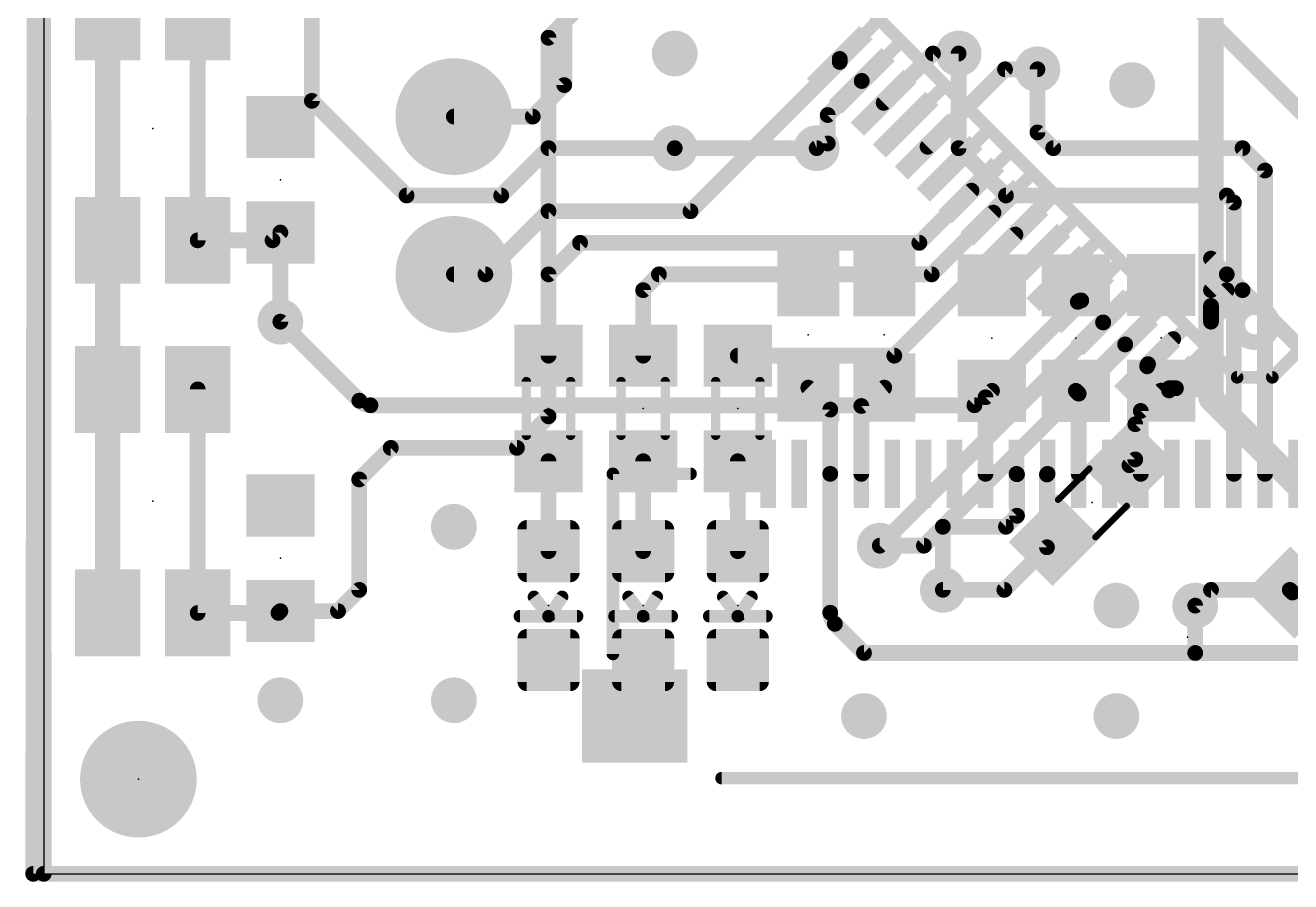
# Model space of a CAD drawing. Extents: x -0.01 to 1.46, y -0.01 to 1.61.
# Drawn here: x -0.012 to 0.791, y -0.005 to 0.538 of the extents above; entities that cross this region are included whole.
import ezdxf

# ---------------------------------------------------------------- set-up
doc = ezdxf.new("R2010")
doc.units = 0
for name, color, linetype in [('1', 22, 'CONTINUOUS'), ('16', 175, 'CONTINUOUS'), ('17', 82, 'CONTINUOUS'), ('18', 82, 'CONTINUOUS'), ('20', 7, 'CONTINUOUS'), ('21', 7, 'CONTINUOUS'), ('22', 2, 'CONTINUOUS'), ('23', 7, 'CONTINUOUS'), ('24', 7, 'CONTINUOUS'), ('51', 53, 'CONTINUOUS')]:
    doc.layers.add(name, color=color, linetype=linetype)

# ---------------------------------------------------------------- blocks, each defined once
blk = doc.blocks.new('RECT')
blk.add_solid([(-0.5, -0.5), (0.5, -0.5), (-0.5, 0.5), (0.5, 0.5)])
blk = doc.blocks.new('RECT160000X160000R30')
at = {"const_width": 0.005906}
blk.add_lwpolyline([(0.016732, -0.01378), (0.016732, 0.01378, 0.414214), (0.01378, 0.016732), (-0.01378, 0.016732, 0.414214), (-0.016732, 0.01378), (-0.016732, -0.01378, 0.414214), (-0.01378, -0.016732), (0.01378, -0.016732, 0.414214)], format="xyb", close=True, dxfattribs=at)
blk.add_solid([(-0.01478, -0.01478), (0.01478, -0.01478), (-0.01478, 0.01478), (0.01478, 0.01478)])
blk = doc.blocks.new('ROUNDP')
at = {"const_width": 0.5}
blk.add_lwpolyline([(0, -0.25, 1), (0, 0.25, 1), (0, -0.25)], format="xyb", dxfattribs=at)
blk = doc.blocks.new('ROUNDV')
at = {"const_width": 0.5}
blk.add_lwpolyline([(0, -0.25, 1), (0, 0.25, 1), (0, -0.25)], format="xyb", dxfattribs=at)

msp = doc.modelspace()

# ---------------------------------------------------------------- linework, layer by layer
at = {"layer": '1'}
for points, const_width in [([(-0.001, 1.600173), (0, 0)], 0.01), ([(0.17, 0.8), (0.17, 0.49)], 0.01), ([(0.33, 0.68), (0.33, 0.5)], 0.01), ([(0.74, 0.39), (0.74, 0.55)], 0.016), ([(0.504639, 0.51658), (0.504639, 0.514639)], 0.01), ([(0.563737, 0.52), (0.532478, 0.488742)], 0.01), ([(0.58, 0.52), (0.563737, 0.52)], 0.01), ([(0.504639, 0.514639), (0.41, 0.42)], 0.01), ([(0.609414, 0.51), (0.560317, 0.460903)], 0.01), ([(0.63, 0.51), (0.609414, 0.51)], 0.01), ([(0.518559, 0.502559), (0.497, 0.481)], 0.01), ([(0.518559, 0.502661), (0.518559, 0.502559)], 0.01), ([(0.33, 0.5), (0.31, 0.48)], 0.01), ([(0.17, 0.49), (0.23, 0.43)], 0.01), ([(0.31, 0.48), (0.26, 0.48)], 0.01), ([(0.497, 0.481), (0.497, 0.463)], 0.01), ([(0.497, 0.463), (0.49, 0.46)], 0.01), ([(0.32, 0.46), (0.29, 0.43)], 0.01), ([(0.4, 0.46), (0.32, 0.46)], 0.01), ([(0.29, 0.43), (0.23, 0.43)], 0.01), ([(0.555092, 0.4), (0.588156, 0.433064)], 0.01), ([(0.32, 0.42), (0.28, 0.38)], 0.01), ([(0.41, 0.42), (0.32, 0.42)], 0.01), ([(0.562931, 0.38), (0.602075, 0.419144)], 0.01), ([(0.539234, 0.328465), (0.615995, 0.405225)], 0.01), ([(0.32, 0.38), (0.34, 0.4)], 0.01), ([(0.34, 0.4), (0.555092, 0.4)], 0.01), ([(0.74, 0.37), (0.74, 0.39)], 0.016), ([(0.75, 0.38), (0.74, 0.39)], 0.01), ([(0.28, 0.38), (0.26, 0.38)], 0.01), ([(0.32, 0.328465), (0.32, 0.38)], 0.01), ([(0.38, 0.37), (0.39, 0.38)], 0.01), ([(0.39, 0.38), (0.562931, 0.38)], 0.01), ([(0.74, 0.35), (0.74, 0.37)], 0.016), ([(0.74, 0.37), (0.75, 0.38)], 0.01), ([(0.76, 0.37), (0.75, 0.38)], 0.01), ([(0.38, 0.328465), (0.38, 0.37)], 0.01), ([(0.76, 0.37), (0.74, 0.35)], 0.01), ([(0.74, 0.36), (0.75, 0.37)], 0.01), ([(0.822002, 0.307998), (0.76, 0.37)], 0.01), ([(0.655557, 0.362557), (0.59, 0.297)], 0.01), ([(0.74, 0.35), (0.74, 0.36)], 0.01), ([(0.200071, 0.299929), (0.15, 0.35)], 0.01), ([(0.671547, 0.349547), (0.53, 0.208)], 0.01), ([(0.671672, 0.349547), (0.671547, 0.349547)], 0.01), ([(0.74, 0.33), (0.74, 0.35)], 0.016), ([(0.685592, 0.335592), (0.57, 0.22)], 0.01), ([(0.685592, 0.335628), (0.685592, 0.335592)], 0.01), ([(0.700079, 0.323079), (0.716, 0.339)], 0.01), ([(0.72, 0.31), (0.74, 0.33)], 0.016), ([(0.74, 0.33), (0.74, 0.31)], 0.016), ([(0.44, 0.328465), (0.539234, 0.328465)], 0.01), ([(0.717789, 0.307789), (0.72, 0.31)], 0.016), ([(0.72, 0.31), (0.74, 0.31)], 0.016), ([(0.74, 0.31), (0.74, 0.301447)], 0.016), ([(0.713431, 0.306431), (0.692, 0.285)], 0.01), ([(0.717789, 0.307789), (0.713431, 0.307789)], 0.01), ([(0.713431, 0.307789), (0.713431, 0.306431)], 0.01), ([(0.74, 0.301447), (0.82681, 0.214637)], 0.016), ([(0.59, 0.297), (0.207142, 0.297)], 0.01), ([(0.692, 0.285), (0.692, 0.262711)], 0.01), ([(0.32, 0.261535), (0.32, 0.204528)], 0.01), ([(0.38, 0.261535), (0.38, 0.204528)], 0.01), ([(0.44, 0.261535), (0.44, 0.204528)], 0.01), ([(0.692, 0.262711), (0.688307, 0.259018)], 0.01), ([(0.57, 0.22), (0.57, 0.18)], 0.01), ([(0.82681, 0.213468), (0.791638, 0.178296)], 0.016), ([(0.74, 0.18), (0.73, 0.17)], 0.01), ([(0.789934, 0.18), (0.74, 0.18)], 0.01), ([(0.789934, 0.18), (0.791638, 0.178296)], 0.01), ([(0, 0), (1.456693, 0)], 0.01)]:
    msp.add_lwpolyline(points, dxfattribs=dict(at, const_width=const_width))
for points, const_width in [([(0.507139, 0.51658, 1), (0.502139, 0.51658)], 0.005), ([(0.563737, 0.5225, 1), (0.563737, 0.5175)], 0.005), ([(0.565504, 0.518232, 1), (0.561969, 0.521768)], 0.005), ([(0.58, 0.5175, 1), (0.58, 0.5225)], 0.005), ([(0.502139, 0.514639, 1), (0.507139, 0.514639)], 0.005), ([(0.506407, 0.512872, 1), (0.502872, 0.516407)], 0.005), ([(0.609414, 0.5125, 1), (0.609414, 0.5075)], 0.005), ([(0.611182, 0.508232, 1), (0.607647, 0.511768)], 0.005), ([(0.63, 0.5075, 1), (0.63, 0.5125)], 0.005), ([(0.521059, 0.502661, 1), (0.516059, 0.502661)], 0.005), ([(0.520327, 0.500791, 1), (0.516791, 0.504327)], 0.005), ([(0.3275, 0.5, 1), (0.3325, 0.5)], 0.005), ([(0.331768, 0.498232, 1), (0.328232, 0.501768)], 0.005), ([(0.516059, 0.502559, 1), (0.521059, 0.502559)], 0.005), ([(0.171768, 0.491768, 1), (0.168232, 0.488232)], 0.005), ([(0.1675, 0.49, 1), (0.1725, 0.49)], 0.005), ([(0.53071, 0.490509, 1), (0.534246, 0.486974)], 0.005), ([(0.26, 0.4825, 1), (0.26, 0.4775)], 0.005), ([(0.308232, 0.481768, 1), (0.311768, 0.478232)], 0.005), ([(0.31, 0.4775, 1), (0.31, 0.4825)], 0.005), ([(0.4995, 0.481, 1), (0.4945, 0.481)], 0.005), ([(0.495232, 0.482768, 1), (0.498768, 0.479232)], 0.005), ([(0.4945, 0.463, 1), (0.4995, 0.463)], 0.005), ([(0.497985, 0.460702, 1), (0.496015, 0.465298)], 0.005), ([(0.32, 0.4625, 1), (0.32, 0.4575)], 0.005), ([(0.321768, 0.458232, 1), (0.318232, 0.461768)], 0.005), ([(0.4, 0.4575, 1), (0.4, 0.4625)], 0.005), ([(0.489015, 0.462298, 1), (0.490985, 0.457702)], 0.005), ([(0.558549, 0.46267, 1), (0.562085, 0.459135)], 0.005), ([(0.23, 0.4325, 1), (0.23, 0.4275)], 0.005), ([(0.228232, 0.428232, 1), (0.231768, 0.431768)], 0.005), ([(0.288232, 0.431768, 1), (0.291768, 0.428232)], 0.005), ([(0.29, 0.4275, 1), (0.29, 0.4325)], 0.005), ([(0.589924, 0.431296, 1), (0.586388, 0.434831)], 0.005), ([(0.32, 0.4225, 1), (0.32, 0.4175)], 0.005), ([(0.321768, 0.418232, 1), (0.318232, 0.421768)], 0.005), ([(0.408232, 0.421768, 1), (0.411768, 0.418232)], 0.005), ([(0.41, 0.4175, 1), (0.41, 0.4225)], 0.005), ([(0.603843, 0.417377, 1), (0.600308, 0.420912)], 0.005), ([(0.617762, 0.403457, 1), (0.614227, 0.406993)], 0.005), ([(0.34, 0.4025, 1), (0.34, 0.3975)], 0.005), ([(0.341768, 0.398232, 1), (0.338232, 0.401768)], 0.005), ([(0.553324, 0.401768, 1), (0.55686, 0.398232)], 0.005), ([(0.555092, 0.3975, 1), (0.555092, 0.4025)], 0.005), ([(0.744, 0.39, 1), (0.736, 0.39)], 0.008), ([(0.736, 0.39, 1), (0.744, 0.39)], 0.008), ([(0.741768, 0.391768, 1), (0.738232, 0.388232)], 0.005), ([(0.26, 0.3825, 1), (0.26, 0.3775)], 0.005), ([(0.278232, 0.381768, 1), (0.281768, 0.378232)], 0.005), ([(0.28, 0.3775, 1), (0.28, 0.3825)], 0.005), ([(0.3225, 0.38, 1), (0.3175, 0.38)], 0.005), ([(0.318232, 0.381768, 1), (0.321768, 0.378232)], 0.005), ([(0.39, 0.3825, 1), (0.39, 0.3775)], 0.005), ([(0.391768, 0.378232, 1), (0.388232, 0.381768)], 0.005), ([(0.561163, 0.381768, 1), (0.564699, 0.378232)], 0.005), ([(0.562931, 0.3775, 1), (0.562931, 0.3825)], 0.005), ([(0.744, 0.37, 1), (0.736, 0.37)], 0.008), ([(0.751768, 0.381768, 1), (0.748232, 0.378232)], 0.005), ([(0.751768, 0.378232, 1), (0.748232, 0.381768)], 0.005), ([(0.748232, 0.378232, 1), (0.751768, 0.381768)], 0.005), ([(0.3825, 0.37, 1), (0.3775, 0.37)], 0.005), ([(0.378232, 0.371768, 1), (0.381768, 0.368232)], 0.005), ([(0.736, 0.37, 1), (0.744, 0.37)], 0.008), ([(0.738232, 0.371768, 1), (0.741768, 0.368232)], 0.005), ([(0.751768, 0.368232, 1), (0.748232, 0.371768)], 0.005), ([(0.761768, 0.371768, 1), (0.758232, 0.368232)], 0.005), ([(0.761768, 0.368232, 1), (0.758232, 0.371768)], 0.005), ([(0.758232, 0.368232, 1), (0.761768, 0.371768)], 0.005), ([(0.657753, 0.363467, 0.19892), (0.655557, 0.362557)], 0.01), ([(0.653789, 0.364325, 1), (0.657325, 0.360789)], 0.005), ([(0.657325, 0.360789, 1), (0.653789, 0.364325)], 0.005), ([(0.657753, 0.360967, 1), (0.657753, 0.365967)], 0.005), ([(0.7425, 0.36, 1), (0.7375, 0.36)], 0.005), ([(0.738232, 0.361768, 1), (0.741768, 0.358232)], 0.005), ([(0.151768, 0.351768, 1), (0.148232, 0.348232)], 0.005), ([(0.671547, 0.352047, 1), (0.671547, 0.347047)], 0.005), ([(0.673315, 0.347779, 1), (0.669779, 0.351315)], 0.005), ([(0.671672, 0.347047, 1), (0.671672, 0.352047)], 0.005), ([(0.744, 0.35, 1), (0.736, 0.35)], 0.008), ([(0.736, 0.35, 1), (0.744, 0.35)], 0.008), ([(0.738232, 0.351768, 1), (0.741768, 0.348232)], 0.005), ([(0.7375, 0.35, 1), (0.7425, 0.35)], 0.005), ([(0.688092, 0.335628, 1), (0.683092, 0.335628)], 0.005), ([(0.683092, 0.335592, 1), (0.688092, 0.335592)], 0.005), ([(0.68736, 0.333824, 1), (0.683824, 0.33736)], 0.005), ([(0.717768, 0.337232, 1), (0.714232, 0.340768)], 0.005), ([(0.744, 0.33, 1), (0.736, 0.33)], 0.008), ([(0.742828, 0.327172, 1), (0.737172, 0.332828)], 0.008), ([(0.3175, 0.328465, 1), (0.3225, 0.328465)], 0.005), ([(0.3775, 0.328465, 1), (0.3825, 0.328465)], 0.005), ([(0.44, 0.330965, 1), (0.44, 0.325965)], 0.005), ([(0.537467, 0.330232, 1), (0.541002, 0.326697)], 0.005), ([(0.539234, 0.325965, 1), (0.539234, 0.330965)], 0.005), ([(0.736, 0.33, 1), (0.744, 0.33)], 0.008), ([(0.700079, 0.323079, 0.198924), (0.699511, 0.321708)], 0.01), ([(0.697011, 0.321708, 1), (0.702011, 0.321708)], 0.005), ([(0.698311, 0.324847, 1), (0.701847, 0.321311)], 0.005), ([(0.701847, 0.321311, 1), (0.698311, 0.324847)], 0.005), ([(0.714961, 0.310617, 1), (0.720617, 0.304961)], 0.008), ([(0.72, 0.314, 1), (0.72, 0.306)], 0.008), ([(0.717172, 0.312828, 1), (0.722828, 0.307172)], 0.008), ([(0.722828, 0.307172, 1), (0.717172, 0.312828)], 0.008), ([(0.744, 0.31, 1), (0.736, 0.31)], 0.008), ([(0.736, 0.31, 1), (0.744, 0.31)], 0.008), ([(0.74, 0.306, 1), (0.74, 0.314)], 0.008), ([(0.200071, 0.299929, 0.19891), (0.207142, 0.297)], 0.01), ([(0.201839, 0.301697, 1), (0.198303, 0.298161)], 0.005), ([(0.713431, 0.310289, 1), (0.713431, 0.305289)], 0.005), ([(0.715931, 0.307789, 1), (0.710931, 0.307789)], 0.005), ([(0.710931, 0.306431, 1), (0.715931, 0.306431)], 0.005), ([(0.715199, 0.304663, 1), (0.711663, 0.308199)], 0.005), ([(0.717789, 0.305289, 1), (0.717789, 0.310289)], 0.005), ([(0.736, 0.301447, 1), (0.744, 0.301447)], 0.008), ([(0.742828, 0.304275, 1), (0.737172, 0.298619)], 0.008), ([(0.198303, 0.298161, 1), (0.201839, 0.301697)], 0.005), ([(0.207142, 0.2995, 1), (0.207142, 0.2945)], 0.005), ([(0.207142, 0.2945, 1), (0.207142, 0.2995)], 0.005), ([(0.588232, 0.298768, 1), (0.591768, 0.295232)], 0.005), ([(0.59, 0.2945, 1), (0.59, 0.2995)], 0.005), ([(0.6945, 0.285, 1), (0.6895, 0.285)], 0.005), ([(0.690232, 0.286768, 1), (0.693768, 0.283232)], 0.005), ([(0.3225, 0.261535, 1), (0.3175, 0.261535)], 0.005), ([(0.3825, 0.261535, 1), (0.3775, 0.261535)], 0.005), ([(0.4425, 0.261535, 1), (0.4375, 0.261535)], 0.005), ([(0.6895, 0.262711, 1), (0.6945, 0.262711)], 0.005), ([(0.693768, 0.260943, 1), (0.690232, 0.264479)], 0.005), ([(0.68654, 0.260786, 1), (0.690075, 0.25725)], 0.005), ([(0.5725, 0.22, 1), (0.5675, 0.22)], 0.005), ([(0.568232, 0.221768, 1), (0.571768, 0.218232)], 0.005), ([(0.528232, 0.209768, 1), (0.531768, 0.206232)], 0.005), ([(0.3175, 0.204528, 1), (0.3225, 0.204528)], 0.005), ([(0.3775, 0.204528, 1), (0.3825, 0.204528)], 0.005), ([(0.4375, 0.204528, 1), (0.4425, 0.204528)], 0.005), ([(0.74, 0.1825, 1), (0.74, 0.1775)], 0.005), ([(0.741768, 0.178232, 1), (0.738232, 0.181768)], 0.005), ([(0.78881, 0.181124, 1), (0.794466, 0.175467)], 0.008), ([(0.791702, 0.181768, 1), (0.788166, 0.178232)], 0.005), ([(0.789934, 0.1775, 1), (0.789934, 0.1825)], 0.005), ([(0.5675, 0.18, 1), (0.5725, 0.18)], 0.005), ([(0.78987, 0.176528, 1), (0.793406, 0.180064)], 0.005), ([(0.728232, 0.171768, 1), (0.731768, 0.168232)], 0.005), ([(0, 0.0025, 1), (0, -0.0025)], 0.005), ([(-0.0025, -0.000002, 1), (0.0025, 0.000002)], 0.005)]:
    msp.add_lwpolyline(points, format="xyb", dxfattribs=dict(at, const_width=const_width))
at = {"layer": '16'}
for points, const_width in [([(-0.006693, 0), (-0.004173, 1.603307)], 0.01), ([(0.32, 0.53), (0.34, 0.55)], 0.01), ([(0.73, 0.55), (0.82, 0.46)], 0.01), ([(0.040512, 0.543307), (0.040512, 0.401575)], 0.016), ([(0.097598, 0.543307), (0.097598, 0.401575)], 0.01), ([(0.32, 0.29), (0.32, 0.53)], 0.01), ([(0.58, 0.46), (0.58, 0.52)], 0.01), ([(0.63, 0.47), (0.63, 0.51)], 0.01), ([(0.64, 0.46), (0.63, 0.47)], 0.01), ([(0.49, 0.46), (0.4, 0.46)], 0.01), ([(0.61, 0.43), (0.58, 0.46)], 0.01), ([(0.76, 0.46), (0.64, 0.46)], 0.01), ([(0.774213, 0.445787), (0.76, 0.46)], 0.01), ([(0.774213, 0.253543), (0.774213, 0.445787)], 0.01), ([(0.75, 0.43), (0.61, 0.43)], 0.01), ([(0.754528, 0.425472), (0.75, 0.43)], 0.01), ([(0.754528, 0.253543), (0.754528, 0.425472)], 0.01), ([(0.040512, 0.401575), (0.040512, 0.307087)], 0.016), ([(0.145039, 0.401575), (0.15, 0.406535)], 0.01), ([(0.15, 0.35), (0.15, 0.406535)], 0.01), ([(0.097598, 0.401575), (0.145039, 0.401575)], 0.01), ([(0.040512, 0.307087), (0.040512, 0.165354)], 0.016), ([(0.498622, 0.294276), (0.484709, 0.308189)], 0.01), ([(0.518307, 0.296575), (0.532858, 0.308189)], 0.01), ([(0.097598, 0.307087), (0.097598, 0.165354)], 0.01), ([(0.597047, 0.302087), (0.60115, 0.306189)], 0.01), ([(0.597047, 0.253543), (0.597047, 0.302087)], 0.01), ([(0.656102, 0.304394), (0.654331, 0.306165)], 0.01), ([(0.656102, 0.253543), (0.656102, 0.304394)], 0.01), ([(0.695472, 0.293425), (0.708346, 0.306299)], 0.01), ([(0.498622, 0.253543), (0.498622, 0.294276)], 0.01), ([(0.518307, 0.253543), (0.518307, 0.296575)], 0.01), ([(0.695472, 0.253543), (0.695472, 0.293425)], 0.01), ([(0.3, 0.27), (0.32, 0.29)], 0.01), ([(0.2, 0.25), (0.22, 0.27)], 0.01), ([(0.22, 0.27), (0.3, 0.27)], 0.01), ([(0.498622, 0.253543), (0.498622, 0.16552)], 0.01), ([(0.617, 0.253276), (0.616732, 0.253543)], 0.01), ([(0.617, 0.227), (0.617, 0.253276)], 0.01), ([(0.636, 0.253126), (0.636417, 0.253543)], 0.01), ([(0.636, 0.207), (0.636, 0.253126)], 0.01), ([(0.2, 0.18), (0.2, 0.25)], 0.01), ([(0.558, 0.208), (0.57, 0.22)], 0.01), ([(0.57, 0.22), (0.61, 0.22)], 0.01), ([(0.61, 0.22), (0.617, 0.227)], 0.01), ([(0.53, 0.208), (0.558, 0.208)], 0.01), ([(0.609, 0.18), (0.636, 0.207)], 0.01), ([(0.186535, 0.166535), (0.2, 0.18)], 0.01), ([(0.57, 0.18), (0.609, 0.18)], 0.01), ([(0.097598, 0.165354), (0.148819, 0.165354)], 0.01), ([(0.148819, 0.165354), (0.15, 0.166535)], 0.01), ([(0.15, 0.166535), (0.186535, 0.166535)], 0.01), ([(0.73, 0.17), (0.73, 0.14)], 0.01), ([(0.501551, 0.158449), (0.52, 0.14)], 0.01), ([(0.52, 0.14), (0.73, 0.14)], 0.01), ([(0.73, 0.14), (0.925858, 0.14)], 0.01), ([(1.45, 0), (-0.006693, 0)], 0.01)]:
    msp.add_lwpolyline(points, dxfattribs=dict(at, const_width=const_width))
for points, const_width in [([(0.3225, 0.53, 1), (0.3175, 0.53)], 0.005), ([(0.318232, 0.531768, 1), (0.321768, 0.528232)], 0.005), ([(0.5825, 0.52, 1), (0.5775, 0.52)], 0.005), ([(0.6325, 0.51, 1), (0.6275, 0.51)], 0.005), ([(0.631768, 0.471768, 1), (0.628232, 0.468232)], 0.005), ([(0.6275, 0.47, 1), (0.6325, 0.47)], 0.005), ([(0.4, 0.4625, 1), (0.4, 0.4575)], 0.005), ([(0.49, 0.4575, 1), (0.49, 0.4625)], 0.005), ([(0.581768, 0.461768, 1), (0.578232, 0.458232)], 0.005), ([(0.5775, 0.46, 1), (0.5825, 0.46)], 0.005), ([(0.64, 0.4625, 1), (0.64, 0.4575)], 0.005), ([(0.638232, 0.458232, 1), (0.641768, 0.461768)], 0.005), ([(0.761768, 0.461768, 1), (0.758232, 0.458232)], 0.005), ([(0.76, 0.4575, 1), (0.76, 0.4625)], 0.005), ([(0.776713, 0.445787, 1), (0.771713, 0.445787)], 0.005), ([(0.772445, 0.44402, 1), (0.77598, 0.447555)], 0.005), ([(0.61, 0.4325, 1), (0.61, 0.4275)], 0.005), ([(0.608232, 0.428232, 1), (0.611768, 0.431768)], 0.005), ([(0.751768, 0.431768, 1), (0.748232, 0.428232)], 0.005), ([(0.75, 0.4275, 1), (0.75, 0.4325)], 0.005), ([(0.757028, 0.425472, 1), (0.752028, 0.425472)], 0.005), ([(0.75276, 0.423705, 1), (0.756295, 0.42724)], 0.005), ([(0.044512, 0.401575, 1), (0.036512, 0.401575)], 0.008), ([(0.1525, 0.406535, 1), (0.1475, 0.406535)], 0.005), ([(0.151768, 0.404768, 1), (0.148232, 0.408303)], 0.005), ([(0.036512, 0.401575, 1), (0.044512, 0.401575)], 0.008), ([(0.097598, 0.404075, 1), (0.097598, 0.399075)], 0.005), ([(0.095098, 0.401575, 1), (0.100098, 0.401575)], 0.005), ([(0.143272, 0.403343, 1), (0.146807, 0.399807)], 0.005), ([(0.145039, 0.399075, 1), (0.145039, 0.404075)], 0.005), ([(0.1475, 0.35, 1), (0.1525, 0.35)], 0.005), ([(0.044512, 0.307087, 1), (0.036512, 0.307087)], 0.008), ([(0.486476, 0.309957, 1), (0.482941, 0.306421)], 0.005), ([(0.534418, 0.306235, 1), (0.531299, 0.310143)], 0.005), ([(0.036512, 0.307087, 1), (0.044512, 0.307087)], 0.008), ([(0.100098, 0.307087, 1), (0.095098, 0.307087)], 0.005), ([(0.599547, 0.302087, 1), (0.594547, 0.302087)], 0.005), ([(0.595279, 0.303854, 1), (0.598815, 0.300319)], 0.005), ([(0.602917, 0.304421, 1), (0.599382, 0.307957)], 0.005), ([(0.656098, 0.307933, 1), (0.652563, 0.304398)], 0.005), ([(0.658602, 0.304394, 1), (0.653602, 0.304394)], 0.005), ([(0.654335, 0.302626, 1), (0.65787, 0.306161)], 0.005), ([(0.710114, 0.304531, 1), (0.706579, 0.308067)], 0.005), ([(0.501122, 0.294276, 1), (0.496122, 0.294276)], 0.005), ([(0.496854, 0.292508, 1), (0.50039, 0.296043)], 0.005), ([(0.520807, 0.296575, 1), (0.515807, 0.296575)], 0.005), ([(0.516748, 0.298529, 1), (0.519867, 0.294621)], 0.005), ([(0.697972, 0.293425, 1), (0.692972, 0.293425)], 0.005), ([(0.693705, 0.295193, 1), (0.69724, 0.291657)], 0.005), ([(0.3175, 0.29, 1), (0.3225, 0.29)], 0.005), ([(0.321768, 0.288232, 1), (0.318232, 0.291768)], 0.005), ([(0.22, 0.2725, 1), (0.22, 0.2675)], 0.005), ([(0.221768, 0.268232, 1), (0.218232, 0.271768)], 0.005), ([(0.298232, 0.271768, 1), (0.301768, 0.268232)], 0.005), ([(0.3, 0.2675, 1), (0.3, 0.2725)], 0.005), ([(0.501122, 0.253543, 1), (0.496122, 0.253543)], 0.005), ([(0.6185, 0.255311, 1), (0.614965, 0.251776)], 0.005), ([(0.6195, 0.253276, 1), (0.6145, 0.253276)], 0.005), ([(0.615232, 0.251508, 1), (0.618768, 0.255043)], 0.005), ([(0.6385, 0.253126, 1), (0.6335, 0.253126)], 0.005), ([(0.634232, 0.254894, 1), (0.637768, 0.251358)], 0.005), ([(0.638185, 0.251776, 1), (0.63465, 0.255311)], 0.005), ([(0.2025, 0.25, 1), (0.1975, 0.25)], 0.005), ([(0.198232, 0.251768, 1), (0.201768, 0.248232)], 0.005), ([(0.496122, 0.253543, 1), (0.501122, 0.253543)], 0.005), ([(0.515807, 0.253543, 1), (0.520807, 0.253543)], 0.005), ([(0.594547, 0.253543, 1), (0.599547, 0.253543)], 0.005), ([(0.653602, 0.253543, 1), (0.658602, 0.253543)], 0.005), ([(0.692972, 0.253543, 1), (0.697972, 0.253543)], 0.005), ([(0.752028, 0.253543, 1), (0.757028, 0.253543)], 0.005), ([(0.771713, 0.253543, 1), (0.776713, 0.253543)], 0.005), ([(0.57, 0.2225, 1), (0.57, 0.2175)], 0.005), ([(0.571768, 0.218232, 1), (0.568232, 0.221768)], 0.005), ([(0.61, 0.2175, 1), (0.61, 0.2225)], 0.005), ([(0.6145, 0.227, 1), (0.6195, 0.227)], 0.005), ([(0.618768, 0.225232, 1), (0.615232, 0.228768)], 0.005), ([(0.608232, 0.221768, 1), (0.611768, 0.218232)], 0.005), ([(0.53, 0.2105, 1), (0.53, 0.2055)], 0.005), ([(0.556232, 0.209768, 1), (0.559768, 0.206232)], 0.005), ([(0.558, 0.2055, 1), (0.558, 0.2105)], 0.005), ([(0.6335, 0.207, 1), (0.6385, 0.207)], 0.005), ([(0.637768, 0.205232, 1), (0.634232, 0.208768)], 0.005), ([(0.201768, 0.178232, 1), (0.198232, 0.181768)], 0.005), ([(0.57, 0.1825, 1), (0.57, 0.1775)], 0.005), ([(0.609, 0.1775, 1), (0.609, 0.1825)], 0.005), ([(0.1975, 0.18, 1), (0.2025, 0.18)], 0.005), ([(0.607232, 0.181768, 1), (0.610768, 0.178232)], 0.005), ([(0.036512, 0.165354, 1), (0.044512, 0.165354)], 0.008), ([(0.097598, 0.167854, 1), (0.097598, 0.162854)], 0.005), ([(0.147051, 0.167122, 1), (0.150587, 0.163587)], 0.005), ([(0.15, 0.169035, 1), (0.15, 0.164035)], 0.005), ([(0.151768, 0.164768, 1), (0.148232, 0.168303)], 0.005), ([(0.148819, 0.162854, 1), (0.148819, 0.167854)], 0.005), ([(0.184768, 0.168303, 1), (0.188303, 0.164768)], 0.005), ([(0.186535, 0.164035, 1), (0.186535, 0.169035)], 0.005), ([(0.498622, 0.16552, 0.19891), (0.501551, 0.158449)], 0.01), ([(0.501122, 0.16552, 1), (0.496122, 0.16552)], 0.005), ([(0.7325, 0.17, 1), (0.7275, 0.17)], 0.005), ([(0.095098, 0.165354, 1), (0.100098, 0.165354)], 0.005), ([(0.496122, 0.16552, 1), (0.501122, 0.16552)], 0.005), ([(0.503319, 0.160217, 1), (0.499783, 0.156681)], 0.005), ([(0.499783, 0.156681, 1), (0.503319, 0.160217)], 0.005), ([(0.52, 0.1425, 1), (0.52, 0.1375)], 0.005), ([(0.73, 0.1425, 1), (0.73, 0.1375)], 0.005), ([(0.73, 0.1375, 1), (0.73, 0.1425)], 0.005), ([(0.518232, 0.138232, 1), (0.521768, 0.141768)], 0.005), ([(0.7275, 0.14, 1), (0.7325, 0.14)], 0.005), ([(-0.006693, 0.0025, 1), (-0.006693, -0.0025)], 0.005), ([(-0.009193, 0.000004, 1), (-0.004193, -0.000004)], 0.005)]:
    msp.add_lwpolyline(points, format="xyb", dxfattribs=dict(at, const_width=const_width))
at = {"layer": '20'}
for p, q in [((0, 1.6), (0, 0)), ((0, 0), (1.45, 0))]:
    msp.add_line(p, q, dxfattribs=at)
at = {"layer": '21', "const_width": 0.008}
for points in [[(0.756581, 0.314749), (0.511599, 0.559731)], [(1.023834, 0.559731), (0.778852, 0.314749)], [(0.778852, 0.314749), (0.756581, 0.314749)], [(0.32, 0.163307), (0.310795, 0.175512)], [(0.321, 0.163913), (0.328598, 0.175512)], [(0.38, 0.163307), (0.370795, 0.175512)], [(0.381, 0.163913), (0.388598, 0.175512)], [(0.44, 0.163307), (0.430795, 0.175512)], [(0.441, 0.163913), (0.448598, 0.175512)], [(0.30189, 0.163307), (0.32, 0.163307)], [(0.33811, 0.163307), (0.32, 0.163307)], [(0.36189, 0.163307), (0.38, 0.163307)], [(0.39811, 0.163307), (0.38, 0.163307)], [(0.42189, 0.163307), (0.44, 0.163307)], [(0.45811, 0.163307), (0.44, 0.163307)]]:
    msp.add_lwpolyline(points, dxfattribs=at)
at = {"layer": '21'}
for points, const_width in [([(0.767717, 0.337025, 1), (0.767717, 0.359285, 1), (0.767717, 0.337025)], 0.01), ([(0.756581, 0.316749, 1), (0.756581, 0.312749)], 0.004), ([(0.755167, 0.313334, 1), (0.757995, 0.316163)], 0.004), ([(0.777438, 0.316163, 1), (0.780266, 0.313334)], 0.004), ([(0.778852, 0.312749, 1), (0.778852, 0.316749)], 0.004), ([(0.312392, 0.176716, 1), (0.309198, 0.174308)], 0.004), ([(0.330271, 0.174416, 1), (0.326925, 0.176608)], 0.004), ([(0.372392, 0.176716, 1), (0.369198, 0.174308)], 0.004), ([(0.390271, 0.174416, 1), (0.386925, 0.176608)], 0.004), ([(0.432392, 0.176716, 1), (0.429198, 0.174308)], 0.004), ([(0.450271, 0.174416, 1), (0.446925, 0.176608)], 0.004), ([(0.30189, 0.165307, 1), (0.30189, 0.161307)], 0.004), ([(0.32, 0.165307, 1), (0.32, 0.161307)], 0.004), ([(0.318403, 0.162103, 1), (0.321597, 0.164511)], 0.004), ([(0.319327, 0.165009, 1), (0.322673, 0.162817)], 0.004), ([(0.32, 0.161307, 1), (0.32, 0.165307)], 0.004), ([(0.33811, 0.161307, 1), (0.33811, 0.165307)], 0.004), ([(0.36189, 0.165307, 1), (0.36189, 0.161307)], 0.004), ([(0.38, 0.165307, 1), (0.38, 0.161307)], 0.004), ([(0.378403, 0.162103, 1), (0.381597, 0.164511)], 0.004), ([(0.379327, 0.165009, 1), (0.382673, 0.162817)], 0.004), ([(0.38, 0.161307, 1), (0.38, 0.165307)], 0.004), ([(0.39811, 0.161307, 1), (0.39811, 0.165307)], 0.004), ([(0.42189, 0.165307, 1), (0.42189, 0.161307)], 0.004), ([(0.44, 0.165307, 1), (0.44, 0.161307)], 0.004), ([(0.438403, 0.162103, 1), (0.441597, 0.164511)], 0.004), ([(0.439327, 0.165009, 1), (0.442673, 0.162817)], 0.004), ([(0.44, 0.161307, 1), (0.44, 0.165307)], 0.004), ([(0.45811, 0.161307, 1), (0.45811, 0.165307)], 0.004)]:
    msp.add_lwpolyline(points, format="xyb", dxfattribs=dict(at, const_width=const_width))
at = {"layer": '22', "const_width": 0.008}
for points in [[(0.360827, 0.13937), (0.360827, 0.253543)], [(0.410039, 0.253543), (0.360827, 0.253543)], [(1.020276, 0.06063), (0.429724, 0.06063)]]:
    msp.add_lwpolyline(points, dxfattribs=at)
at = {"layer": '22', "const_width": 0.004}
for points in [[(0.362827, 0.253543, 1), (0.358827, 0.253543)], [(0.360827, 0.255543, 1), (0.360827, 0.251543)], [(0.410039, 0.251543, 1), (0.410039, 0.255543)], [(0.358827, 0.13937, 1), (0.362827, 0.13937)], [(0.429724, 0.06263, 1), (0.429724, 0.05863)]]:
    msp.add_lwpolyline(points, format="xyb", dxfattribs=at)
at = {"layer": '23'}
for p in [(0.32, 0.295), (0.38, 0.295), (0.44, 0.295), (0.664644, 0.235355), (0.32, 0.17), (0.38, 0.17), (0.44, 0.17), (0.06, 0.06)]:
    msp.add_point(p, dxfattribs=at)
at = {"layer": '24'}
for p in [(0.069055, 0.472441), (0.15, 0.44), (0.484709, 0.341654), (0.532858, 0.341654), (0.60115, 0.339654), (0.654331, 0.33963), (0.708346, 0.339764), (0.069055, 0.23622), (0.15, 0.2), (0.725, 0.15)]:
    msp.add_point(p, dxfattribs=at)
at = {"layer": '51'}
for points, const_width in [([(0.305984, 0.312008), (0.305984, 0.277992)], 0.006), ([(0.334016, 0.277992), (0.334016, 0.312008)], 0.006), ([(0.365984, 0.312008), (0.365984, 0.277992)], 0.006), ([(0.394016, 0.277992), (0.394016, 0.312008)], 0.006), ([(0.425984, 0.312008), (0.425984, 0.277992)], 0.006), ([(0.454016, 0.277992), (0.454016, 0.312008)], 0.006), ([(0.662891, 0.25693), (0.643069, 0.237109)], 0.004), ([(0.686581, 0.233239), (0.66676, 0.213418)], 0.004)]:
    msp.add_lwpolyline(points, dxfattribs=dict(at, const_width=const_width))
for points, const_width in [([(0.307484, 0.312008, 1), (0.304484, 0.312008)], 0.003), ([(0.335516, 0.312008, 1), (0.332516, 0.312008)], 0.003), ([(0.367484, 0.312008, 1), (0.364484, 0.312008)], 0.003), ([(0.395516, 0.312008, 1), (0.392516, 0.312008)], 0.003), ([(0.427484, 0.312008, 1), (0.424484, 0.312008)], 0.003), ([(0.455516, 0.312008, 1), (0.452516, 0.312008)], 0.003), ([(0.304484, 0.277992, 1), (0.307484, 0.277992)], 0.003), ([(0.332516, 0.277992, 1), (0.335516, 0.277992)], 0.003), ([(0.364484, 0.277992, 1), (0.367484, 0.277992)], 0.003), ([(0.392516, 0.277992, 1), (0.395516, 0.277992)], 0.003), ([(0.424484, 0.277992, 1), (0.427484, 0.277992)], 0.003), ([(0.452516, 0.277992, 1), (0.455516, 0.277992)], 0.003), ([(0.663598, 0.256223, 1), (0.662183, 0.257637)], 0.002), ([(0.642362, 0.237816, 1), (0.643776, 0.236402)], 0.002), ([(0.687289, 0.232532, 1), (0.685874, 0.233947)], 0.002), ([(0.666053, 0.214125, 1), (0.667467, 0.212711)], 0.002)]:
    msp.add_lwpolyline(points, format="xyb", dxfattribs=dict(at, const_width=const_width))

# ---------------------------------------------------------------- block references
at = {"layer": '1'}
for p, xscale, yscale, rotation in [((0.504639, 0.51658), 0.011811, 0.047244, 135), ((0.518559, 0.502661), 0.011811, 0.047244, 135), ((0.532478, 0.488742), 0.011811, 0.047244, 135), ((0.546398, 0.474822), 0.011811, 0.047244, 135), ((0.560317, 0.460903), 0.011811, 0.047244, 135), ((0.574236, 0.446983), 0.011811, 0.047244, 135), ((0.588156, 0.433064), 0.011811, 0.047244, 135), ((0.602075, 0.419144), 0.011811, 0.047244, 135), ((0.615995, 0.405225), 0.011811, 0.047244, 135), ((0.629914, 0.391305), 0.011811, 0.047244, 135), ((0.643834, 0.377386), 0.011811, 0.047244, 135), ((0.657753, 0.363467), 0.011811, 0.047244, 135), ((0.671672, 0.349547), 0.011811, 0.047244, 135), ((0.685592, 0.335628), 0.011811, 0.047244, 135), ((0.32, 0.328465), 0.03937, 0.043307, 270), ((0.38, 0.328465), 0.03937, 0.043307, 270), ((0.44, 0.328465), 0.03937, 0.043307, 270), ((0.699511, 0.321708), 0.011811, 0.047244, 135), ((0.713431, 0.307789), 0.011811, 0.047244, 135), ((0.32, 0.261535), 0.03937, 0.043307, 270), ((0.38, 0.261535), 0.03937, 0.043307, 270), ((0.44, 0.261535), 0.03937, 0.043307, 270), ((0.688307, 0.259018), 0.043307, 0.03937, 225), ((0.640981, 0.211692), 0.043307, 0.03937, 225), ((0.791638, 0.178296), 0.043307, 0.03937, 315)]:
    msp.add_blockref('RECT', p, dxfattribs=dict(at, xscale=xscale, yscale=yscale, rotation=rotation))
at = {"layer": '1', "rotation": 180}
for p in [(0.32, 0.204528), (0.38, 0.204528), (0.44, 0.204528), (0.32, 0.135472), (0.38, 0.135472), (0.44, 0.135472)]:
    msp.add_blockref('RECT160000X160000R30', p, dxfattribs=at)
at = {"layer": '16'}
for p, xscale, yscale, rotation in [((0.040512, 0.543307), 0.055118, 0.041339, 90), ((0.097598, 0.543307), 0.055118, 0.041339, 90), ((0.15, 0.473465), 0.03937, 0.043307, 270), ((0.040512, 0.401575), 0.055118, 0.041339, 90), ((0.097598, 0.401575), 0.055118, 0.041339, 90), ((0.15, 0.406535), 0.03937, 0.043307, 270), ((0.484709, 0.375118), 0.043307, 0.03937, 270), ((0.532858, 0.375118), 0.043307, 0.03937, 270), ((0.60115, 0.373118), 0.03937, 0.043307, 270), ((0.654331, 0.373094), 0.03937, 0.043307, 270), ((0.708346, 0.373228), 0.03937, 0.043307, 270), ((0.040512, 0.307087), 0.055118, 0.041339, 90), ((0.097598, 0.307087), 0.055118, 0.041339, 90), ((0.484709, 0.308189), 0.043307, 0.03937, 270), ((0.532858, 0.308189), 0.043307, 0.03937, 270), ((0.60115, 0.306189), 0.03937, 0.043307, 270), ((0.654331, 0.306165), 0.03937, 0.043307, 270), ((0.708346, 0.306299), 0.03937, 0.043307, 270), ((0.439567, 0.253543), 0.009843, 0.043307, 180), ((0.459252, 0.253543), 0.009843, 0.043307, 180), ((0.478937, 0.253543), 0.009843, 0.043307, 180), ((0.498622, 0.253543), 0.009843, 0.043307, 180), ((0.518307, 0.253543), 0.009843, 0.043307, 180), ((0.537992, 0.253543), 0.009843, 0.043307, 180), ((0.557677, 0.253543), 0.009843, 0.043307, 180), ((0.577362, 0.253543), 0.009843, 0.043307, 180), ((0.597047, 0.253543), 0.009843, 0.043307, 180), ((0.616732, 0.253543), 0.009843, 0.043307, 180), ((0.636417, 0.253543), 0.009843, 0.043307, 180), ((0.656102, 0.253543), 0.009843, 0.043307, 180), ((0.675787, 0.253543), 0.009843, 0.043307, 180), ((0.695472, 0.253543), 0.009843, 0.043307, 180), ((0.715157, 0.253543), 0.009843, 0.043307, 180), ((0.734843, 0.253543), 0.009843, 0.043307, 180), ((0.754528, 0.253543), 0.009843, 0.043307, 180), ((0.774213, 0.253543), 0.009843, 0.043307, 180), ((0.793898, 0.253543), 0.009843, 0.043307, 180), ((0.15, 0.233465), 0.03937, 0.043307, 270), ((0.040512, 0.165354), 0.055118, 0.041339, 90), ((0.097598, 0.165354), 0.055118, 0.041339, 90), ((0.15, 0.166535), 0.03937, 0.043307, 270), ((0.374606, 0.1), 0.066929, 0.059055, 180)]:
    msp.add_blockref('RECT', p, dxfattribs=dict(at, xscale=xscale, yscale=yscale, rotation=rotation))
at = {"layer": '17', "xscale": 0.074, "yscale": 0.074}
for p in [(0.26, 0.48), (0.26, 0.48), (0.26, 0.38), (0.26, 0.38)]:
    msp.add_blockref('ROUNDP', p, dxfattribs=at)
at = {"layer": '17', "xscale": 0.074, "yscale": 0.074, "rotation": 90}
msp.add_blockref('ROUNDP', (0.06, 0.06), dxfattribs=at)
msp.add_blockref('ROUNDP', (0.06, 0.06), dxfattribs=at)
at = {"layer": '18', "xscale": 0.029, "yscale": 0.029}
for p in [(0.4, 0.52), (0.4, 0.52), (0.58, 0.52), (0.58, 0.52), (0.63, 0.51), (0.63, 0.51), (0.69, 0.5), (0.69, 0.5), (0.4, 0.46), (0.4, 0.46), (0.49, 0.46), (0.49, 0.46), (0.15, 0.35), (0.15, 0.35), (0.26, 0.22), (0.26, 0.22), (0.53, 0.208), (0.53, 0.208), (0.57, 0.18), (0.57, 0.18), (0.68, 0.17), (0.68, 0.17), (0.73, 0.17), (0.73, 0.17), (0.15, 0.11), (0.15, 0.11), (0.26, 0.11), (0.26, 0.11), (0.52, 0.1), (0.52, 0.1), (0.68, 0.1), (0.68, 0.1)]:
    msp.add_blockref('ROUNDV', p, dxfattribs=at)
at = {"layer": '21', "xscale": 0.007874, "yscale": 0.047244, "rotation": 135}
for p in [(0.512991, 0.524932), (0.52691, 0.511013), (0.54083, 0.497093), (0.554749, 0.483174), (0.568669, 0.469254), (0.582588, 0.455335), (0.596508, 0.441415), (0.610427, 0.427496), (0.624346, 0.413577), (0.638266, 0.399657), (0.652185, 0.385738), (0.666105, 0.371818), (0.680024, 0.357899), (0.693944, 0.343979), (0.707863, 0.33006), (0.721782, 0.316141)]:
    msp.add_blockref('RECT', p, dxfattribs=at)
at = {"layer": '51'}
for p, xscale, yscale, rotation in [((0.26, 0.48), 0.02, 0.02, 270), ((0.26, 0.38), 0.02, 0.02, 270), ((0.32, 0.32), 0.016, 0.034, 270), ((0.38, 0.32), 0.016, 0.034, 270), ((0.44, 0.32), 0.016, 0.034, 270), ((0.32, 0.27), 0.016, 0.034, 270), ((0.38, 0.27), 0.016, 0.034, 270), ((0.44, 0.27), 0.016, 0.034, 270), ((0.68116, 0.251587), 0.019689, 0.037402, 225), ((0.648633, 0.21906), 0.019689, 0.037402, 225), ((0.79907, 0.171148), 0.019689, 0.037402, 315)]:
    msp.add_blockref('RECT', p, dxfattribs=dict(at, xscale=xscale, yscale=yscale, rotation=rotation))
at = {"layer": '51', "xscale": 0.02, "yscale": 0.02}
msp.add_blockref('RECT', (0.06, 0.06), dxfattribs=at)

doc.saveas('drawing.dxf')
